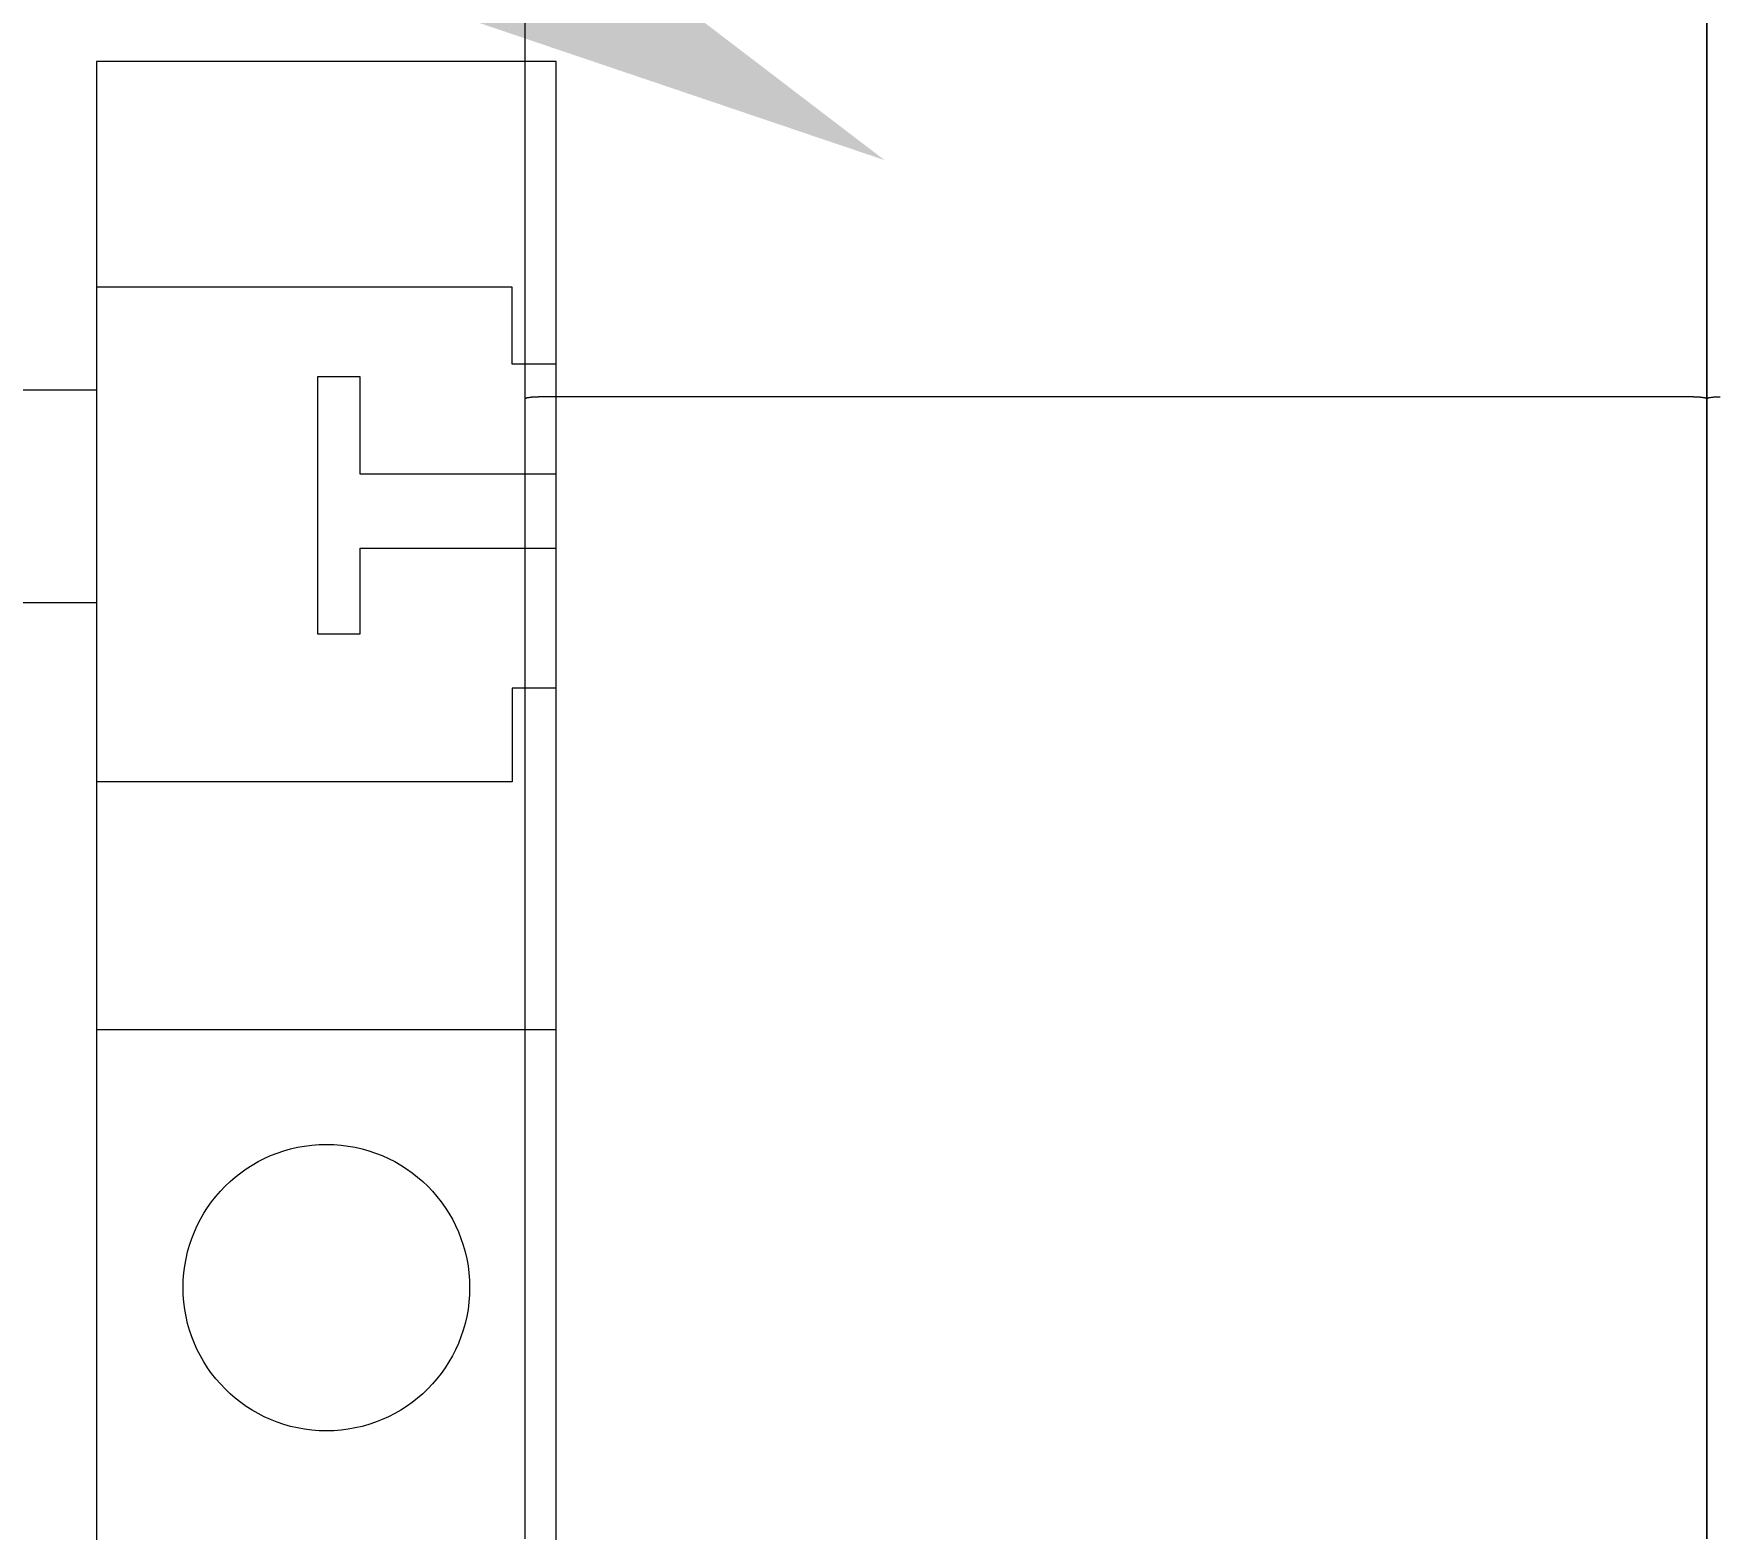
# Model space of a CAD drawing. Extents: x -319 to 3117, y -991 to 292.
# Drawn here: x 2416.52 to 2442.1, y -549.64 to -526.86 of the extents above; entities that cross this region are included whole.
import ezdxf
from ezdxf import colors
from ezdxf.entities.mleader import LeaderData, LeaderLine
from ezdxf.math import Vec2, Vec3

# ---------------------------------------------------------------- set-up
doc = ezdxf.new("R2010")
doc.units = 0
doc.layers.get('0').update_dxf_attribs({"lineweight": 15})
doc.layers.add('Layer 1', color=7, linetype='Continuous')
doc.styles.get("Standard").update_dxf_attribs({"font": 'GOST_Common Italic_0.ttf'})

# ---------------------------------------------------------------- blocks, each defined once
blk = doc.blocks.new('A$C160C5CDC')
at = {"layer": 'Layer 1', "color": 0, "lineweight": 20}
for points in [[(0.215, 65.027), (0.215, 65.027), (0.215, 66.824), (0.215, 66.824)], [(0.215, 65.027), (0.215, 65.027), (0.215, 66.824), (0.215, 66.824)], [(0.215, 65.027), (0.215, 65.027), (0.215, 66.824), (0.215, 66.824)], [(0.215, 65.027), (0.215, 65.027), (0.215, 66.824), (0.215, 66.824)], [(0.215, 65.027), (0.215, 65.027), (0.215, 66.824), (0.215, 66.824)], [(0.215, 65.027), (0.215, 65.027), (0.215, 66.824), (0.215, 66.824)], [(0.215, 65.027), (0.215, 65.027), (0.215, 66.824), (0.215, 66.824)], [(0.215, 65.027), (0.215, 65.027), (0.215, 66.824), (0.215, 66.824)], [(0.215, 65.027), (0.215, 65.027), (0.215, 66.824), (0.215, 66.824)], [(0.215, 65.027), (0.215, 65.027), (0.215, 66.824), (0.215, 66.824)], [(0.215, 65.027), (0.215, 65.027), (0.215, 66.824), (0.215, 66.824)], [(0.215, 65.027), (0.215, 65.027), (0.215, 66.824), (0.215, 66.824)], [(0.215, 65.027), (0.215, 65.027), (0.215, 66.824), (0.215, 66.824)], [(0.215, 65.027), (0.215, 65.027), (0.215, 66.824), (0.215, 66.824)], [(0.215, 65.027), (0.215, 65.027), (0.215, 66.824), (0.215, 66.824)], [(0.215, 65.027), (0.215, 65.027), (0.215, 66.824), (0.215, 66.824)], [(0.215, 65.027), (0.215, 65.027), (0.215, 66.824), (0.215, 66.824)], [(0.215, 65.027), (0.215, 65.027), (0.215, 66.824), (0.215, 66.824)], [(0.215, 65.027), (0.215, 65.027), (0.215, 66.824), (0.215, 66.824)], [(0.215, 65.027), (0.215, 65.027), (0.215, 66.824), (0.215, 66.824)], [(0.215, 65.027), (0.215, 65.027), (0.215, 66.824), (0.215, 66.824)], [(18.212, 66.824), (18.212, 66.824), (18.212, 65.027), (18.212, 65.027)], [(18.212, 66.824), (18.212, 66.824), (18.212, 65.027), (18.212, 65.027)], [(18.212, 66.824), (18.212, 66.824), (18.212, 65.027), (18.212, 65.027)], [(18.212, 66.824), (18.212, 66.824), (18.212, 65.027), (18.212, 65.027)], [(18.212, 66.824), (18.212, 66.824), (18.212, 65.027), (18.212, 65.027)], [(18.212, 66.824), (18.212, 66.824), (18.212, 65.027), (18.212, 65.027)], [(18.212, 66.824), (18.212, 66.824), (18.212, 65.027), (18.212, 65.027)], [(18.212, 66.824), (18.212, 66.824), (18.212, 65.027), (18.212, 65.027)], [(18.212, 66.824), (18.212, 66.824), (18.212, 65.027), (18.212, 65.027)], [(18.212, 66.824), (18.212, 66.824), (18.212, 65.027), (18.212, 65.027)], [(18.212, 66.824), (18.212, 66.824), (18.212, 65.027), (18.212, 65.027)], [(18.212, 66.824), (18.212, 66.824), (18.212, 65.027), (18.212, 65.027)], [(18.212, 66.824), (18.212, 66.824), (18.212, 65.027), (18.212, 65.027)], [(18.212, 66.824), (18.212, 66.824), (18.212, 65.027), (18.212, 65.027)], [(18.212, 66.824), (18.212, 66.824), (18.212, 65.027), (18.212, 65.027)], [(18.212, 66.824), (18.212, 66.824), (18.212, 65.027), (18.212, 65.027)], [(18.212, 66.824), (18.212, 66.824), (18.212, 65.027), (18.212, 65.027)], [(18.212, 66.824), (18.212, 66.824), (18.212, 65.027), (18.212, 65.027)], [(18.212, 66.824), (18.212, 66.824), (18.212, 65.027), (18.212, 65.027)], [(18.212, 66.824), (18.212, 66.824), (18.212, 65.027), (18.212, 65.027)], [(18.212, 66.824), (18.212, 66.824), (18.212, 65.027), (18.212, 65.027)], [(18.212, 65.027), (18.212, 65.027), (18.212, 66.824), (18.212, 66.824)], [(18.212, 65.027), (18.212, 65.027), (18.212, 66.824), (18.212, 66.824)], [(18.212, 65.027), (18.212, 65.027), (18.212, 66.824), (18.212, 66.824)], [(18.212, 65.027), (18.212, 65.027), (18.212, 66.824), (18.212, 66.824)], [(18.212, 65.027), (18.212, 65.027), (18.212, 66.824), (18.212, 66.824)], [(18.212, 65.027), (18.212, 65.027), (18.212, 66.824), (18.212, 66.824)], [(18.212, 65.027), (18.212, 65.027), (18.212, 66.824), (18.212, 66.824)], [(18.212, 65.027), (18.212, 65.027), (18.212, 66.824), (18.212, 66.824)], [(18.212, 65.027), (18.212, 65.027), (18.212, 66.824), (18.212, 66.824)], [(18.212, 65.027), (18.212, 65.027), (18.212, 66.824), (18.212, 66.824)], [(18.212, 65.027), (18.212, 65.027), (18.212, 66.824), (18.212, 66.824)], [(18.212, 65.027), (18.212, 65.027), (18.212, 66.824), (18.212, 66.824)], [(18.212, 65.027), (18.212, 65.027), (18.212, 66.824), (18.212, 66.824)], [(18.212, 65.027), (18.212, 65.027), (18.212, 66.824), (18.212, 66.824)], [(18.212, 65.027), (18.212, 65.027), (18.212, 66.824), (18.212, 66.824)], [(18.212, 65.027), (18.212, 65.027), (18.212, 66.824), (18.212, 66.824)], [(18.212, 65.027), (18.212, 65.027), (18.212, 66.824), (18.212, 66.824)], [(18.212, 65.027), (18.212, 65.027), (18.212, 66.824), (18.212, 66.824)], [(18.212, 65.027), (18.212, 65.027), (18.212, 66.824), (18.212, 66.824)], [(18.212, 65.027), (18.212, 65.027), (18.212, 66.824), (18.212, 66.824)], [(18.212, 65.027), (18.212, 65.027), (18.212, 66.824), (18.212, 66.824)], [(18.212, 66.824), (18.212, 66.824), (18.212, 65.027), (18.212, 65.027)], [(18.212, 66.824), (18.212, 66.824), (18.212, 65.027), (18.212, 65.027)], [(18.212, 66.824), (18.212, 66.824), (18.212, 65.027), (18.212, 65.027)], [(18.212, 66.824), (18.212, 66.824), (18.212, 65.027), (18.212, 65.027)], [(18.212, 66.824), (18.212, 66.824), (18.212, 65.027), (18.212, 65.027)], [(18.212, 66.824), (18.212, 66.824), (18.212, 65.027), (18.212, 65.027)], [(18.212, 66.824), (18.212, 66.824), (18.212, 65.027), (18.212, 65.027)], [(18.212, 66.824), (18.212, 66.824), (18.212, 65.027), (18.212, 65.027)], [(18.212, 66.824), (18.212, 66.824), (18.212, 65.027), (18.212, 65.027)], [(18.212, 66.824), (18.212, 66.824), (18.212, 65.027), (18.212, 65.027)], [(18.212, 66.824), (18.212, 66.824), (18.212, 65.027), (18.212, 65.027)], [(18.212, 66.824), (18.212, 66.824), (18.212, 65.027), (18.212, 65.027)], [(18.212, 66.824), (18.212, 66.824), (18.212, 65.027), (18.212, 65.027)], [(18.212, 66.824), (18.212, 66.824), (18.212, 65.027), (18.212, 65.027)], [(18.212, 66.824), (18.212, 66.824), (18.212, 65.027), (18.212, 65.027)], [(18.212, 66.824), (18.212, 66.824), (18.212, 65.027), (18.212, 65.027)], [(18.212, 66.824), (18.212, 66.824), (18.212, 65.027), (18.212, 65.027)], [(18.212, 66.824), (18.212, 66.824), (18.212, 65.027), (18.212, 65.027)], [(18.212, 66.824), (18.212, 66.824), (18.212, 65.027), (18.212, 65.027)], [(18.212, 66.824), (18.212, 66.824), (18.212, 65.027), (18.212, 65.027)], [(18.212, 66.824), (18.212, 66.824), (18.212, 65.027), (18.212, 65.027)], [(0.215, 65.027), (0.215, 65.027), (0.215, 65.027), (0.215, 65.027)], [(0.215, 65.027), (0.215, 65.027), (0.215, 65.027), (0.215, 65.027)], [(0.215, 59.897), (0.215, 59.897), (0.215, 65.027), (0.215, 65.027)], [(0.215, 59.897), (0.215, 59.897), (0.215, 65.027), (0.215, 65.027)], [(0.215, 59.897), (0.215, 59.897), (0.215, 65.027), (0.215, 65.027)], [(0.215, 59.897), (0.215, 59.897), (0.215, 65.027), (0.215, 65.027)], [(0.215, 59.897), (0.215, 59.897), (0.215, 65.027), (0.215, 65.027)], [(0.215, 59.897), (0.215, 59.897), (0.215, 65.027), (0.215, 65.027)], [(0.215, 59.897), (0.215, 59.897), (0.215, 65.027), (0.215, 65.027)], [(0.215, 59.897), (0.215, 59.897), (0.215, 65.027), (0.215, 65.027)], [(0.215, 59.897), (0.215, 59.897), (0.215, 65.027), (0.215, 65.027)], [(0.215, 59.897), (0.215, 59.897), (0.215, 65.027), (0.215, 65.027)], [(0.215, 59.897), (0.215, 59.897), (0.215, 65.027), (0.215, 65.027)], [(0.215, 59.897), (0.215, 59.897), (0.215, 65.027), (0.215, 65.027)], [(0.215, 59.897), (0.215, 59.897), (0.215, 65.027), (0.215, 65.027)], [(0.215, 59.897), (0.215, 59.897), (0.215, 65.027), (0.215, 65.027)], [(0.215, 59.897), (0.215, 59.897), (0.215, 65.027), (0.215, 65.027)], [(0.215, 59.897), (0.215, 59.897), (0.215, 65.027), (0.215, 65.027)], [(0.215, 59.897), (0.215, 59.897), (0.215, 65.027), (0.215, 65.027)], [(0.215, 59.897), (0.215, 59.897), (0.215, 65.027), (0.215, 65.027)], [(0.215, 59.897), (0.215, 59.897), (0.215, 65.027), (0.215, 65.027)], [(0.215, 59.897), (0.215, 59.897), (0.215, 65.027), (0.215, 65.027)], [(0.215, 59.897), (0.215, 59.897), (0.215, 65.027), (0.215, 65.027)], [(18.212, 65.027), (18.212, 65.027), (18.212, 65.027), (18.212, 65.027)], [(18.212, 65.027), (18.212, 65.027), (18.212, 65.027), (18.212, 65.027)], [(18.212, 65.027), (18.212, 65.027), (18.212, 59.897), (18.212, 59.897)], [(18.212, 65.027), (18.212, 65.027), (18.212, 59.897), (18.212, 59.897)], [(18.212, 65.027), (18.212, 65.027), (18.212, 59.897), (18.212, 59.897)], [(18.212, 65.027), (18.212, 65.027), (18.212, 59.897), (18.212, 59.897)], [(18.212, 65.027), (18.212, 65.027), (18.212, 59.897), (18.212, 59.897)], [(18.212, 65.027), (18.212, 65.027), (18.212, 59.897), (18.212, 59.897)], [(18.212, 65.027), (18.212, 65.027), (18.212, 59.897), (18.212, 59.897)], [(18.212, 65.027), (18.212, 65.027), (18.212, 59.897), (18.212, 59.897)], [(18.212, 65.027), (18.212, 65.027), (18.212, 59.897), (18.212, 59.897)], [(18.212, 65.027), (18.212, 65.027), (18.212, 59.897), (18.212, 59.897)], [(18.212, 65.027), (18.212, 65.027), (18.212, 59.897), (18.212, 59.897)], [(18.212, 65.027), (18.212, 65.027), (18.212, 59.897), (18.212, 59.897)], [(18.212, 65.027), (18.212, 65.027), (18.212, 59.897), (18.212, 59.897)], [(18.212, 65.027), (18.212, 65.027), (18.212, 59.897), (18.212, 59.897)], [(18.212, 65.027), (18.212, 65.027), (18.212, 59.897), (18.212, 59.897)], [(18.212, 65.027), (18.212, 65.027), (18.212, 59.897), (18.212, 59.897)], [(18.212, 65.027), (18.212, 65.027), (18.212, 59.897), (18.212, 59.897)], [(18.212, 65.027), (18.212, 65.027), (18.212, 59.897), (18.212, 59.897)], [(18.212, 65.027), (18.212, 65.027), (18.212, 59.897), (18.212, 59.897)], [(18.212, 65.027), (18.212, 65.027), (18.212, 59.897), (18.212, 59.897)], [(18.212, 65.027), (18.212, 65.027), (18.212, 59.897), (18.212, 59.897)], [(18.212, 65.027), (18.212, 65.027), (18.212, 65.027), (18.212, 65.027)], [(18.212, 65.027), (18.212, 65.027), (18.212, 65.027), (18.212, 65.027)], [(18.212, 59.897), (18.212, 59.897), (18.212, 65.027), (18.212, 65.027)], [(18.212, 59.897), (18.212, 59.897), (18.212, 65.027), (18.212, 65.027)], [(18.212, 59.897), (18.212, 59.897), (18.212, 65.027), (18.212, 65.027)], [(18.212, 59.897), (18.212, 59.897), (18.212, 65.027), (18.212, 65.027)], [(18.212, 59.897), (18.212, 59.897), (18.212, 65.027), (18.212, 65.027)], [(18.212, 59.897), (18.212, 59.897), (18.212, 65.027), (18.212, 65.027)], [(18.212, 59.897), (18.212, 59.897), (18.212, 65.027), (18.212, 65.027)], [(18.212, 59.897), (18.212, 59.897), (18.212, 65.027), (18.212, 65.027)], [(18.212, 59.897), (18.212, 59.897), (18.212, 65.027), (18.212, 65.027)], [(18.212, 59.897), (18.212, 59.897), (18.212, 65.027), (18.212, 65.027)], [(18.212, 59.897), (18.212, 59.897), (18.212, 65.027), (18.212, 65.027)], [(18.212, 59.897), (18.212, 59.897), (18.212, 65.027), (18.212, 65.027)], [(18.212, 59.897), (18.212, 59.897), (18.212, 65.027), (18.212, 65.027)], [(18.212, 59.897), (18.212, 59.897), (18.212, 65.027), (18.212, 65.027)], [(18.212, 59.897), (18.212, 59.897), (18.212, 65.027), (18.212, 65.027)], [(18.212, 59.897), (18.212, 59.897), (18.212, 65.027), (18.212, 65.027)], [(18.212, 59.897), (18.212, 59.897), (18.212, 65.027), (18.212, 65.027)], [(18.212, 59.897), (18.212, 59.897), (18.212, 65.027), (18.212, 65.027)], [(18.212, 59.897), (18.212, 59.897), (18.212, 65.027), (18.212, 65.027)], [(18.212, 59.897), (18.212, 59.897), (18.212, 65.027), (18.212, 65.027)], [(18.212, 59.897), (18.212, 59.897), (18.212, 65.027), (18.212, 65.027)], [(18.212, 65.027), (18.212, 65.027), (18.212, 65.027), (18.212, 65.027)], [(18.212, 65.027), (18.212, 65.027), (18.212, 65.027), (18.212, 65.027)], [(18.212, 65.027), (18.212, 65.027), (18.212, 59.897), (18.212, 59.897)], [(18.212, 65.027), (18.212, 65.027), (18.212, 59.897), (18.212, 59.897)], [(18.212, 65.027), (18.212, 65.027), (18.212, 59.897), (18.212, 59.897)], [(18.212, 65.027), (18.212, 65.027), (18.212, 59.897), (18.212, 59.897)], [(18.212, 65.027), (18.212, 65.027), (18.212, 59.897), (18.212, 59.897)], [(18.212, 65.027), (18.212, 65.027), (18.212, 59.897), (18.212, 59.897)], [(18.212, 65.027), (18.212, 65.027), (18.212, 59.897), (18.212, 59.897)], [(18.212, 65.027), (18.212, 65.027), (18.212, 59.897), (18.212, 59.897)], [(18.212, 65.027), (18.212, 65.027), (18.212, 59.897), (18.212, 59.897)], [(18.212, 65.027), (18.212, 65.027), (18.212, 59.897), (18.212, 59.897)], [(18.212, 65.027), (18.212, 65.027), (18.212, 59.897), (18.212, 59.897)], [(18.212, 65.027), (18.212, 65.027), (18.212, 59.897), (18.212, 59.897)], [(18.212, 65.027), (18.212, 65.027), (18.212, 59.897), (18.212, 59.897)], [(18.212, 65.027), (18.212, 65.027), (18.212, 59.897), (18.212, 59.897)], [(18.212, 65.027), (18.212, 65.027), (18.212, 59.897), (18.212, 59.897)], [(18.212, 65.027), (18.212, 65.027), (18.212, 59.897), (18.212, 59.897)], [(18.212, 65.027), (18.212, 65.027), (18.212, 59.897), (18.212, 59.897)], [(18.212, 65.027), (18.212, 65.027), (18.212, 59.897), (18.212, 59.897)], [(18.212, 65.027), (18.212, 65.027), (18.212, 59.897), (18.212, 59.897)], [(18.212, 65.027), (18.212, 65.027), (18.212, 59.897), (18.212, 59.897)], [(18.212, 65.027), (18.212, 65.027), (18.212, 59.897), (18.212, 59.897)], [(0.215, 59.897), (0.215, 59.897), (0.215, 59.897), (0.215, 59.897)], [(0.215, 59.897), (0.215, 59.897), (0.215, 59.897), (0.215, 59.897)], [(0.215, 43.044), (0.215, 43.044), (0.215, 59.897), (0.215, 59.897)], [(0.215, 43.044), (0.215, 43.044), (0.215, 59.897), (0.215, 59.897)], [(0.215, 43.044), (0.215, 43.044), (0.215, 59.897), (0.215, 59.897)], [(0.215, 43.044), (0.215, 43.044), (0.215, 59.897), (0.215, 59.897)], [(0.215, 43.044), (0.215, 43.044), (0.215, 59.897), (0.215, 59.897)], [(0.215, 43.044), (0.215, 43.044), (0.215, 59.897), (0.215, 59.897)], [(0.215, 43.044), (0.215, 43.044), (0.215, 59.897), (0.215, 59.897)], [(0.215, 43.044), (0.215, 43.044), (0.215, 59.897), (0.215, 59.897)], [(0.215, 43.044), (0.215, 43.044), (0.215, 59.897), (0.215, 59.897)], [(0.215, 43.044), (0.215, 43.044), (0.215, 59.897), (0.215, 59.897)], [(0.215, 43.044), (0.215, 43.044), (0.215, 59.897), (0.215, 59.897)], [(0.215, 43.044), (0.215, 43.044), (0.215, 59.897), (0.215, 59.897)], [(0.215, 43.044), (0.215, 43.044), (0.215, 59.897), (0.215, 59.897)], [(0.215, 43.044), (0.215, 43.044), (0.215, 59.897), (0.215, 59.897)], [(0.215, 43.044), (0.215, 43.044), (0.215, 59.897), (0.215, 59.897)], [(0.215, 43.044), (0.215, 43.044), (0.215, 59.897), (0.215, 59.897)], [(0.215, 43.044), (0.215, 43.044), (0.215, 59.897), (0.215, 59.897)], [(0.215, 43.044), (0.215, 43.044), (0.215, 59.897), (0.215, 59.897)], [(0.215, 43.044), (0.215, 43.044), (0.215, 59.897), (0.215, 59.897)], [(0.215, 43.044), (0.215, 43.044), (0.215, 59.897), (0.215, 59.897)], [(0.215, 43.044), (0.215, 43.044), (0.215, 59.897), (0.215, 59.897)], [(0.418, 59.929), (0.418, 59.929), (0.418, 59.929), (0.418, 59.929)], [(18.01, 59.929), (18.01, 59.929), (0.418, 59.929), (0.418, 59.929)], [(18.01, 59.929), (18.01, 59.929), (0.418, 59.929), (0.418, 59.929)], [(18.01, 59.929), (18.01, 59.929), (0.418, 59.929), (0.418, 59.929)], [(18.01, 59.929), (18.01, 59.929), (0.418, 59.929), (0.418, 59.929)], [(18.01, 59.929), (18.01, 59.929), (0.418, 59.929), (0.418, 59.929)], [(18.01, 59.929), (18.01, 59.929), (0.418, 59.929), (0.418, 59.929)], [(18.01, 59.929), (18.01, 59.929), (0.418, 59.929), (0.418, 59.929)], [(18.01, 59.929), (18.01, 59.929), (0.418, 59.929), (0.418, 59.929)], [(18.01, 59.929), (18.01, 59.929), (0.418, 59.929), (0.418, 59.929)], [(18.01, 59.929), (18.01, 59.929), (0.418, 59.929), (0.418, 59.929)], [(18.01, 59.929), (18.01, 59.929), (0.418, 59.929), (0.418, 59.929)], [(18.01, 59.929), (18.01, 59.929), (0.418, 59.929), (0.418, 59.929)], [(18.01, 59.929), (18.01, 59.929), (0.418, 59.929), (0.418, 59.929)], [(18.01, 59.929), (18.01, 59.929), (0.418, 59.929), (0.418, 59.929)], [(18.01, 59.929), (18.01, 59.929), (0.418, 59.929), (0.418, 59.929)], [(18.01, 59.929), (18.01, 59.929), (0.418, 59.929), (0.418, 59.929)], [(18.01, 59.929), (18.01, 59.929), (0.418, 59.929), (0.418, 59.929)], [(18.01, 59.929), (18.01, 59.929), (0.418, 59.929), (0.418, 59.929)], [(18.01, 59.929), (18.01, 59.929), (0.418, 59.929), (0.418, 59.929)], [(18.01, 59.929), (18.01, 59.929), (0.418, 59.929), (0.418, 59.929)], [(18.01, 59.929), (18.01, 59.929), (0.418, 59.929), (0.418, 59.929)], [(18.01, 59.929), (18.01, 59.929), (18.01, 59.929), (18.01, 59.929)], [(18.212, 59.897), (18.212, 59.897), (18.212, 59.897), (18.212, 59.897)], [(18.212, 59.897), (18.212, 59.897), (18.212, 59.897), (18.212, 59.897)], [(18.212, 59.897), (18.212, 59.897), (18.212, 43.044), (18.212, 43.044)], [(18.212, 59.897), (18.212, 59.897), (18.212, 43.044), (18.212, 43.044)], [(18.212, 59.897), (18.212, 59.897), (18.212, 43.044), (18.212, 43.044)], [(18.212, 59.897), (18.212, 59.897), (18.212, 43.044), (18.212, 43.044)], [(18.212, 59.897), (18.212, 59.897), (18.212, 43.044), (18.212, 43.044)], [(18.212, 59.897), (18.212, 59.897), (18.212, 43.044), (18.212, 43.044)], [(18.212, 59.897), (18.212, 59.897), (18.212, 43.044), (18.212, 43.044)], [(18.212, 59.897), (18.212, 59.897), (18.212, 43.044), (18.212, 43.044)], [(18.212, 59.897), (18.212, 59.897), (18.212, 43.044), (18.212, 43.044)], [(18.212, 59.897), (18.212, 59.897), (18.212, 43.044), (18.212, 43.044)], [(18.212, 59.897), (18.212, 59.897), (18.212, 43.044), (18.212, 43.044)], [(18.212, 59.897), (18.212, 59.897), (18.212, 43.044), (18.212, 43.044)], [(18.212, 59.897), (18.212, 59.897), (18.212, 43.044), (18.212, 43.044)], [(18.212, 59.897), (18.212, 59.897), (18.212, 43.044), (18.212, 43.044)], [(18.212, 59.897), (18.212, 59.897), (18.212, 43.044), (18.212, 43.044)], [(18.212, 59.897), (18.212, 59.897), (18.212, 43.044), (18.212, 43.044)], [(18.212, 59.897), (18.212, 59.897), (18.212, 43.044), (18.212, 43.044)], [(18.212, 59.897), (18.212, 59.897), (18.212, 43.044), (18.212, 43.044)], [(18.212, 59.897), (18.212, 59.897), (18.212, 43.044), (18.212, 43.044)], [(18.212, 59.897), (18.212, 59.897), (18.212, 43.044), (18.212, 43.044)], [(18.212, 59.897), (18.212, 59.897), (18.212, 43.044), (18.212, 43.044)], [(18.212, 59.897), (18.212, 59.897), (18.212, 59.897), (18.212, 59.897)], [(18.212, 59.897), (18.212, 59.897), (18.212, 59.897), (18.212, 59.897)], [(18.212, 43.044), (18.212, 43.044), (18.212, 59.897), (18.212, 59.897)], [(18.212, 43.044), (18.212, 43.044), (18.212, 59.897), (18.212, 59.897)], [(18.212, 43.044), (18.212, 43.044), (18.212, 59.897), (18.212, 59.897)], [(18.212, 43.044), (18.212, 43.044), (18.212, 59.897), (18.212, 59.897)], [(18.212, 43.044), (18.212, 43.044), (18.212, 59.897), (18.212, 59.897)], [(18.212, 43.044), (18.212, 43.044), (18.212, 59.897), (18.212, 59.897)], [(18.212, 43.044), (18.212, 43.044), (18.212, 59.897), (18.212, 59.897)], [(18.212, 43.044), (18.212, 43.044), (18.212, 59.897), (18.212, 59.897)], [(18.212, 43.044), (18.212, 43.044), (18.212, 59.897), (18.212, 59.897)], [(18.212, 43.044), (18.212, 43.044), (18.212, 59.897), (18.212, 59.897)], [(18.212, 43.044), (18.212, 43.044), (18.212, 59.897), (18.212, 59.897)], [(18.212, 43.044), (18.212, 43.044), (18.212, 59.897), (18.212, 59.897)], [(18.212, 43.044), (18.212, 43.044), (18.212, 59.897), (18.212, 59.897)], [(18.212, 43.044), (18.212, 43.044), (18.212, 59.897), (18.212, 59.897)], [(18.212, 43.044), (18.212, 43.044), (18.212, 59.897), (18.212, 59.897)], [(18.212, 43.044), (18.212, 43.044), (18.212, 59.897), (18.212, 59.897)], [(18.212, 43.044), (18.212, 43.044), (18.212, 59.897), (18.212, 59.897)], [(18.212, 43.044), (18.212, 43.044), (18.212, 59.897), (18.212, 59.897)], [(18.212, 43.044), (18.212, 43.044), (18.212, 59.897), (18.212, 59.897)], [(18.212, 43.044), (18.212, 43.044), (18.212, 59.897), (18.212, 59.897)], [(18.212, 43.044), (18.212, 43.044), (18.212, 59.897), (18.212, 59.897)], [(18.212, 59.897), (18.212, 59.897), (18.212, 59.897), (18.212, 59.897)], [(18.212, 59.897), (18.212, 59.897), (18.212, 59.897), (18.212, 59.897)], [(18.212, 59.897), (18.212, 59.897), (18.212, 43.044), (18.212, 43.044)], [(18.212, 59.897), (18.212, 59.897), (18.212, 43.044), (18.212, 43.044)], [(18.212, 59.897), (18.212, 59.897), (18.212, 43.044), (18.212, 43.044)], [(18.212, 59.897), (18.212, 59.897), (18.212, 43.044), (18.212, 43.044)], [(18.212, 59.897), (18.212, 59.897), (18.212, 43.044), (18.212, 43.044)], [(18.212, 59.897), (18.212, 59.897), (18.212, 43.044), (18.212, 43.044)], [(18.212, 59.897), (18.212, 59.897), (18.212, 43.044), (18.212, 43.044)], [(18.212, 59.897), (18.212, 59.897), (18.212, 43.044), (18.212, 43.044)], [(18.212, 59.897), (18.212, 59.897), (18.212, 43.044), (18.212, 43.044)], [(18.212, 59.897), (18.212, 59.897), (18.212, 43.044), (18.212, 43.044)], [(18.212, 59.897), (18.212, 59.897), (18.212, 43.044), (18.212, 43.044)], [(18.212, 59.897), (18.212, 59.897), (18.212, 43.044), (18.212, 43.044)], [(18.212, 59.897), (18.212, 59.897), (18.212, 43.044), (18.212, 43.044)], [(18.212, 59.897), (18.212, 59.897), (18.212, 43.044), (18.212, 43.044)], [(18.212, 59.897), (18.212, 59.897), (18.212, 43.044), (18.212, 43.044)], [(18.212, 59.897), (18.212, 59.897), (18.212, 43.044), (18.212, 43.044)], [(18.212, 59.897), (18.212, 59.897), (18.212, 43.044), (18.212, 43.044)], [(18.212, 59.897), (18.212, 59.897), (18.212, 43.044), (18.212, 43.044)], [(18.212, 59.897), (18.212, 59.897), (18.212, 43.044), (18.212, 43.044)], [(18.212, 59.897), (18.212, 59.897), (18.212, 43.044), (18.212, 43.044)], [(18.212, 59.897), (18.212, 59.897), (18.212, 43.044), (18.212, 43.044)], [(0.215, 43.044), (0.215, 43.044), (0.215, 43.044), (0.215, 43.044)], [(0.215, 42.533), (0.215, 42.533), (0.215, 43.044), (0.215, 43.044)], [(0.215, 42.533), (0.215, 42.533), (0.215, 43.044), (0.215, 43.044)], [(0.215, 42.533), (0.215, 42.533), (0.215, 43.044), (0.215, 43.044)], [(0.215, 42.533), (0.215, 42.533), (0.215, 43.044), (0.215, 43.044)], [(0.215, 42.533), (0.215, 42.533), (0.215, 43.044), (0.215, 43.044)], [(0.215, 42.533), (0.215, 42.533), (0.215, 43.044), (0.215, 43.044)], [(0.215, 42.533), (0.215, 42.533), (0.215, 43.044), (0.215, 43.044)], [(0.215, 42.533), (0.215, 42.533), (0.215, 43.044), (0.215, 43.044)], [(0.215, 42.533), (0.215, 42.533), (0.215, 43.044), (0.215, 43.044)], [(0.215, 42.533), (0.215, 42.533), (0.215, 43.044), (0.215, 43.044)], [(0.215, 42.533), (0.215, 42.533), (0.215, 43.044), (0.215, 43.044)], [(0.215, 42.533), (0.215, 42.533), (0.215, 43.044), (0.215, 43.044)], [(0.215, 42.533), (0.215, 42.533), (0.215, 43.044), (0.215, 43.044)], [(0.215, 42.533), (0.215, 42.533), (0.215, 43.044), (0.215, 43.044)], [(0.215, 42.533), (0.215, 42.533), (0.215, 43.044), (0.215, 43.044)], [(0.215, 42.533), (0.215, 42.533), (0.215, 43.044), (0.215, 43.044)], [(0.215, 42.533), (0.215, 42.533), (0.215, 43.044), (0.215, 43.044)], [(0.215, 42.533), (0.215, 42.533), (0.215, 43.044), (0.215, 43.044)], [(0.215, 42.533), (0.215, 42.533), (0.215, 43.044), (0.215, 43.044)], [(0.215, 42.533), (0.215, 42.533), (0.215, 43.044), (0.215, 43.044)], [(0.215, 42.533), (0.215, 42.533), (0.215, 43.044), (0.215, 43.044)], [(0.215, 43.044), (0.215, 43.044), (0.215, 43.044), (0.215, 43.044)], [(18.212, 43.044), (18.212, 43.044), (18.212, 43.044), (18.212, 43.044)], [(18.212, 43.044), (18.212, 43.044), (18.212, 42.786), (18.212, 42.786)], [(18.212, 43.044), (18.212, 43.044), (18.212, 42.786), (18.212, 42.786)], [(18.212, 43.044), (18.212, 43.044), (18.212, 42.786), (18.212, 42.786)], [(18.212, 43.044), (18.212, 43.044), (18.212, 42.786), (18.212, 42.786)], [(18.212, 43.044), (18.212, 43.044), (18.212, 42.786), (18.212, 42.786)], [(18.212, 43.044), (18.212, 43.044), (18.212, 42.786), (18.212, 42.786)], [(18.212, 43.044), (18.212, 43.044), (18.212, 42.786), (18.212, 42.786)], [(18.212, 43.044), (18.212, 43.044), (18.212, 42.786), (18.212, 42.786)], [(18.212, 43.044), (18.212, 43.044), (18.212, 42.786), (18.212, 42.786)], [(18.212, 43.044), (18.212, 43.044), (18.212, 42.786), (18.212, 42.786)], [(18.212, 43.044), (18.212, 43.044), (18.212, 42.786), (18.212, 42.786)], [(18.212, 43.044), (18.212, 43.044), (18.212, 42.786), (18.212, 42.786)], [(18.212, 43.044), (18.212, 43.044), (18.212, 42.786), (18.212, 42.786)], [(18.212, 43.044), (18.212, 43.044), (18.212, 42.786), (18.212, 42.786)], [(18.212, 43.044), (18.212, 43.044), (18.212, 42.786), (18.212, 42.786)], [(18.212, 43.044), (18.212, 43.044), (18.212, 42.786), (18.212, 42.786)], [(18.212, 43.044), (18.212, 43.044), (18.212, 42.786), (18.212, 42.786)], [(18.212, 43.044), (18.212, 43.044), (18.212, 42.786), (18.212, 42.786)], [(18.212, 43.044), (18.212, 43.044), (18.212, 42.786), (18.212, 42.786)], [(18.212, 43.044), (18.212, 43.044), (18.212, 42.786), (18.212, 42.786)], [(18.212, 43.044), (18.212, 43.044), (18.212, 42.786), (18.212, 42.786)], [(18.212, 43.044), (18.212, 43.044), (18.212, 43.044), (18.212, 43.044)], [(18.212, 43.044), (18.212, 43.044), (18.212, 43.044), (18.212, 43.044)], [(18.212, 42.533), (18.212, 42.533), (18.212, 43.044), (18.212, 43.044)], [(18.212, 42.533), (18.212, 42.533), (18.212, 43.044), (18.212, 43.044)], [(18.212, 42.533), (18.212, 42.533), (18.212, 43.044), (18.212, 43.044)], [(18.212, 42.533), (18.212, 42.533), (18.212, 43.044), (18.212, 43.044)], [(18.212, 42.533), (18.212, 42.533), (18.212, 43.044), (18.212, 43.044)], [(18.212, 42.533), (18.212, 42.533), (18.212, 43.044), (18.212, 43.044)], [(18.212, 42.533), (18.212, 42.533), (18.212, 43.044), (18.212, 43.044)], [(18.212, 42.533), (18.212, 42.533), (18.212, 43.044), (18.212, 43.044)], [(18.212, 42.533), (18.212, 42.533), (18.212, 43.044), (18.212, 43.044)], [(18.212, 42.533), (18.212, 42.533), (18.212, 43.044), (18.212, 43.044)], [(18.212, 42.533), (18.212, 42.533), (18.212, 43.044), (18.212, 43.044)], [(18.212, 42.533), (18.212, 42.533), (18.212, 43.044), (18.212, 43.044)], [(18.212, 42.533), (18.212, 42.533), (18.212, 43.044), (18.212, 43.044)], [(18.212, 42.533), (18.212, 42.533), (18.212, 43.044), (18.212, 43.044)], [(18.212, 42.533), (18.212, 42.533), (18.212, 43.044), (18.212, 43.044)], [(18.212, 42.533), (18.212, 42.533), (18.212, 43.044), (18.212, 43.044)], [(18.212, 42.533), (18.212, 42.533), (18.212, 43.044), (18.212, 43.044)], [(18.212, 42.533), (18.212, 42.533), (18.212, 43.044), (18.212, 43.044)], [(18.212, 42.533), (18.212, 42.533), (18.212, 43.044), (18.212, 43.044)], [(18.212, 42.533), (18.212, 42.533), (18.212, 43.044), (18.212, 43.044)], [(18.212, 42.533), (18.212, 42.533), (18.212, 43.044), (18.212, 43.044)], [(18.212, 43.044), (18.212, 43.044), (18.212, 43.044), (18.212, 43.044)], [(18.212, 43.044), (18.212, 43.044), (18.212, 43.044), (18.212, 43.044)], [(18.212, 43.044), (18.212, 43.044), (18.212, 42.786), (18.212, 42.786)], [(18.212, 43.044), (18.212, 43.044), (18.212, 42.786), (18.212, 42.786)], [(18.212, 43.044), (18.212, 43.044), (18.212, 42.786), (18.212, 42.786)], [(18.212, 43.044), (18.212, 43.044), (18.212, 42.786), (18.212, 42.786)], [(18.212, 43.044), (18.212, 43.044), (18.212, 42.786), (18.212, 42.786)], [(18.212, 43.044), (18.212, 43.044), (18.212, 42.786), (18.212, 42.786)], [(18.212, 43.044), (18.212, 43.044), (18.212, 42.786), (18.212, 42.786)], [(18.212, 43.044), (18.212, 43.044), (18.212, 42.786), (18.212, 42.786)], [(18.212, 43.044), (18.212, 43.044), (18.212, 42.786), (18.212, 42.786)], [(18.212, 43.044), (18.212, 43.044), (18.212, 42.786), (18.212, 42.786)], [(18.212, 43.044), (18.212, 43.044), (18.212, 42.786), (18.212, 42.786)], [(18.212, 43.044), (18.212, 43.044), (18.212, 42.786), (18.212, 42.786)], [(18.212, 43.044), (18.212, 43.044), (18.212, 42.786), (18.212, 42.786)], [(18.212, 43.044), (18.212, 43.044), (18.212, 42.786), (18.212, 42.786)], [(18.212, 43.044), (18.212, 43.044), (18.212, 42.786), (18.212, 42.786)], [(18.212, 43.044), (18.212, 43.044), (18.212, 42.786), (18.212, 42.786)], [(18.212, 43.044), (18.212, 43.044), (18.212, 42.786), (18.212, 42.786)], [(18.212, 43.044), (18.212, 43.044), (18.212, 42.786), (18.212, 42.786)], [(18.212, 43.044), (18.212, 43.044), (18.212, 42.786), (18.212, 42.786)], [(18.212, 43.044), (18.212, 43.044), (18.212, 42.786), (18.212, 42.786)], [(18.212, 43.044), (18.212, 43.044), (18.212, 42.786), (18.212, 42.786)], [(18.212, 43.044), (18.212, 43.044), (18.212, 43.044), (18.212, 43.044)], [(18.212, 42.786), (18.212, 42.786), (18.212, 42.786), (18.212, 42.786)], [(18.212, 42.786), (18.212, 42.786), (18.212, 42.533), (18.212, 42.533)], [(18.212, 42.786), (18.212, 42.786), (18.212, 42.533), (18.212, 42.533)], [(18.212, 42.786), (18.212, 42.786), (18.212, 42.533), (18.212, 42.533)], [(18.212, 42.786), (18.212, 42.786), (18.212, 42.533), (18.212, 42.533)], [(18.212, 42.786), (18.212, 42.786), (18.212, 42.533), (18.212, 42.533)], [(18.212, 42.786), (18.212, 42.786), (18.212, 42.533), (18.212, 42.533)], [(18.212, 42.786), (18.212, 42.786), (18.212, 42.533), (18.212, 42.533)], [(18.212, 42.786), (18.212, 42.786), (18.212, 42.533), (18.212, 42.533)], [(18.212, 42.786), (18.212, 42.786), (18.212, 42.533), (18.212, 42.533)], [(18.212, 42.786), (18.212, 42.786), (18.212, 42.533), (18.212, 42.533)], [(18.212, 42.786), (18.212, 42.786), (18.212, 42.533), (18.212, 42.533)], [(18.212, 42.786), (18.212, 42.786), (18.212, 42.533), (18.212, 42.533)], [(18.212, 42.786), (18.212, 42.786), (18.212, 42.533), (18.212, 42.533)], [(18.212, 42.786), (18.212, 42.786), (18.212, 42.533), (18.212, 42.533)], [(18.212, 42.786), (18.212, 42.786), (18.212, 42.533), (18.212, 42.533)], [(18.212, 42.786), (18.212, 42.786), (18.212, 42.533), (18.212, 42.533)], [(18.212, 42.786), (18.212, 42.786), (18.212, 42.533), (18.212, 42.533)], [(18.212, 42.786), (18.212, 42.786), (18.212, 42.533), (18.212, 42.533)], [(18.212, 42.786), (18.212, 42.786), (18.212, 42.533), (18.212, 42.533)], [(18.212, 42.786), (18.212, 42.786), (18.212, 42.533), (18.212, 42.533)], [(18.212, 42.786), (18.212, 42.786), (18.212, 42.533), (18.212, 42.533)], [(18.212, 42.786), (18.212, 42.786), (18.212, 42.786), (18.212, 42.786)], [(18.212, 42.786), (18.212, 42.786), (18.212, 42.786), (18.212, 42.786)], [(18.212, 42.786), (18.212, 42.786), (18.212, 42.533), (18.212, 42.533)], [(18.212, 42.786), (18.212, 42.786), (18.212, 42.533), (18.212, 42.533)], [(18.212, 42.786), (18.212, 42.786), (18.212, 42.533), (18.212, 42.533)], [(18.212, 42.786), (18.212, 42.786), (18.212, 42.533), (18.212, 42.533)], [(18.212, 42.786), (18.212, 42.786), (18.212, 42.533), (18.212, 42.533)], [(18.212, 42.786), (18.212, 42.786), (18.212, 42.533), (18.212, 42.533)], [(18.212, 42.786), (18.212, 42.786), (18.212, 42.533), (18.212, 42.533)], [(18.212, 42.786), (18.212, 42.786), (18.212, 42.533), (18.212, 42.533)], [(18.212, 42.786), (18.212, 42.786), (18.212, 42.533), (18.212, 42.533)], [(18.212, 42.786), (18.212, 42.786), (18.212, 42.533), (18.212, 42.533)], [(18.212, 42.786), (18.212, 42.786), (18.212, 42.533), (18.212, 42.533)], [(18.212, 42.786), (18.212, 42.786), (18.212, 42.533), (18.212, 42.533)], [(18.212, 42.786), (18.212, 42.786), (18.212, 42.533), (18.212, 42.533)], [(18.212, 42.786), (18.212, 42.786), (18.212, 42.533), (18.212, 42.533)], [(18.212, 42.786), (18.212, 42.786), (18.212, 42.533), (18.212, 42.533)], [(18.212, 42.786), (18.212, 42.786), (18.212, 42.533), (18.212, 42.533)], [(18.212, 42.786), (18.212, 42.786), (18.212, 42.533), (18.212, 42.533)], [(18.212, 42.786), (18.212, 42.786), (18.212, 42.533), (18.212, 42.533)], [(18.212, 42.786), (18.212, 42.786), (18.212, 42.533), (18.212, 42.533)], [(18.212, 42.786), (18.212, 42.786), (18.212, 42.533), (18.212, 42.533)], [(18.212, 42.786), (18.212, 42.786), (18.212, 42.533), (18.212, 42.533)], [(18.212, 42.786), (18.212, 42.786), (18.212, 42.786), (18.212, 42.786)]]:
    blk.add_open_spline(points, degree=3, dxfattribs=at)
for points in [[(0.215, 59.897), (0.215, 59.897), (0.215, 59.898), (0.215, 59.898), (0.215, 59.898), (0.215, 59.898), (0.22, 59.905), (0.22, 59.905), (0.22, 59.905), (0.22, 59.905), (0.231, 59.909), (0.231, 59.909), (0.231, 59.909), (0.231, 59.909), (0.247, 59.915), (0.247, 59.915), (0.247, 59.915), (0.247, 59.915), (0.267, 59.919), (0.267, 59.919), (0.267, 59.919), (0.267, 59.919), (0.293, 59.922), (0.293, 59.922), (0.293, 59.922), (0.293, 59.922), (0.32, 59.926), (0.32, 59.926), (0.32, 59.926), (0.32, 59.926), (0.352, 59.927), (0.352, 59.927), (0.352, 59.927), (0.352, 59.927), (0.383, 59.928), (0.383, 59.928), (0.383, 59.928), (0.383, 59.928), (0.418, 59.929), (0.418, 59.929)], [(18.01, 59.929), (18.01, 59.929), (18.043, 59.928), (18.043, 59.928), (18.043, 59.928), (18.043, 59.928), (18.076, 59.927), (18.076, 59.927), (18.076, 59.927), (18.076, 59.927), (18.106, 59.926), (18.106, 59.926), (18.106, 59.926), (18.106, 59.926), (18.135, 59.922), (18.135, 59.922), (18.135, 59.922), (18.135, 59.922), (18.159, 59.919), (18.159, 59.919), (18.159, 59.919), (18.159, 59.919), (18.18, 59.915), (18.18, 59.915), (18.18, 59.915), (18.18, 59.915), (18.196, 59.91), (18.196, 59.91), (18.196, 59.91), (18.196, 59.91), (18.206, 59.905), (18.206, 59.905), (18.206, 59.905), (18.206, 59.905), (18.212, 59.898), (18.212, 59.898), (18.212, 59.898), (18.212, 59.898), (18.212, 59.897), (18.212, 59.897)], [(18.01, 59.929), (18.01, 59.929), (18.043, 59.928), (18.043, 59.928), (18.043, 59.928), (18.043, 59.928), (18.076, 59.927), (18.076, 59.927), (18.076, 59.927), (18.076, 59.927), (18.106, 59.926), (18.106, 59.926), (18.106, 59.926), (18.106, 59.926), (18.135, 59.922), (18.135, 59.922), (18.135, 59.922), (18.135, 59.922), (18.159, 59.919), (18.159, 59.919), (18.159, 59.919), (18.159, 59.919), (18.18, 59.915), (18.18, 59.915), (18.18, 59.915), (18.18, 59.915), (18.196, 59.91), (18.196, 59.91), (18.196, 59.91), (18.196, 59.91), (18.206, 59.905), (18.206, 59.905), (18.206, 59.905), (18.206, 59.905), (18.212, 59.898), (18.212, 59.898), (18.212, 59.898), (18.212, 59.898), (18.212, 59.897), (18.212, 59.897)], [(18.212, 59.897), (18.212, 59.897), (18.212, 59.898), (18.212, 59.898), (18.212, 59.898), (18.212, 59.898), (18.217, 59.905), (18.217, 59.905), (18.217, 59.905), (18.217, 59.905), (18.228, 59.909), (18.228, 59.909), (18.228, 59.909), (18.228, 59.909), (18.244, 59.915), (18.244, 59.915), (18.244, 59.915), (18.244, 59.915), (18.264, 59.919), (18.264, 59.919), (18.264, 59.919), (18.264, 59.919), (18.289, 59.922), (18.289, 59.922), (18.289, 59.922), (18.289, 59.922), (18.317, 59.926), (18.317, 59.926), (18.317, 59.926), (18.317, 59.926), (18.348, 59.927), (18.348, 59.927), (18.348, 59.927), (18.348, 59.927), (18.38, 59.928), (18.38, 59.928), (18.38, 59.928), (18.38, 59.928), (18.414, 59.929), (18.414, 59.929)]]:
    blk.add_open_spline(points, degree=3, knots=[0, 0, 0, 0, 0.090909, 0.090909, 0.090909, 0.136364, 0.181818, 0.181818, 0.181818, 0.227273, 0.272727, 0.272727, 0.272727, 0.318182, 0.363636, 0.363636, 0.363636, 0.409091, 0.454545, 0.454545, 0.454545, 0.5, 0.545455, 0.545455, 0.545455, 0.590909, 0.636364, 0.636364, 0.636364, 0.681818, 0.727273, 0.727273, 0.727273, 0.772727, 0.818182, 0.818182, 0.818182, 0.909091, 1, 1, 1, 1], dxfattribs=at)

msp = doc.modelspace()

# ---------------------------------------------------------------- linework, layer by layer
at = {"lineweight": 15}
for p, q in [((2417.475, -527.286), (2417.475, -572.286)), ((2424.475, -527.286), (2417.475, -527.286)), ((2424.475, -572.286), (2424.475, -527.286)), ((2423.804, -530.723), (2417.475, -530.723)), ((2423.804, -531.895), (2423.804, -530.723)), ((2421.491, -532.087), (2420.838, -532.087)), ((2420.838, -532.087), (2420.838, -536)), ((2421.491, -533.569), (2421.491, -532.087)), ((2424.475, -531.895), (2423.804, -531.895)), ((2403.807, -532.286), (2417.475, -532.286)), ((2422.677, -533.569), (2421.491, -533.569)), ((2424.475, -533.569), (2422.677, -533.569)), ((2421.491, -536), (2421.491, -534.696)), ((2421.491, -534.696), (2424.475, -534.696)), ((2403.807, -535.522), (2417.475, -535.522)), ((2420.838, -536), (2421.491, -536)), ((2424.475, -536.83), (2423.804, -536.83)), ((2423.804, -536.83), (2423.804, -538.253)), ((2423.804, -538.253), (2417.475, -538.253)), ((2417.475, -542.027), (2424.475, -542.027))]:
    msp.add_line(p, q, dxfattribs=at)
msp.add_circle((2420.975, -545.958), 2.182, dxfattribs=at)

# ---------------------------------------------------------------- block references
msp.add_blockref('A$C160C5CDC', (2423.786, -592.319), dxfattribs=at)

# ---------------------------------------------------------------- leaders
ml = msp.add_multileader_mtext('Standard', dxfattribs=at)
ml.set_content('XT1', color=256)
ml.set_leader_properties()
ml.build(insert=Vec2(0, 0))
ml.multileader.update_dxf_attribs({"text_right_attachment_type": 6, "dogleg_length": 0.36, "arrow_head_size": 10})
ctx = ml.context
ctx.base_point, ctx.char_height, ctx.arrow_head_size, ctx.plane_origin = Vec3(2300.59, -467.236), 9, 10, Vec3(2243.341, -532.912)
ctx.right_attachment, ctx.text_align_type = 6, 2
notes = []
notes.append((ctx, [(0, (1, 1, 0), (2325.718, -473.536), (-1, 0), 0.36, [(0, [(2429.475, -528.786)], 0, [])])]))
ctx.mtext.insert, ctx.mtext.alignment, ctx.mtext.flow_direction = Vec3(2323.358, -462.736), 3, 5
for ctx, leaders in notes:
    for number, flags, end, landing, length, lines in leaders:
        leader = LeaderData()
        leader.index, (leader.has_last_leader_line, leader.has_dogleg_vector, leader.attachment_direction) = number, flags
        leader.last_leader_point, leader.dogleg_vector, leader.dogleg_length = Vec3(end), Vec3(landing), length
        for number, points, colour, breaks in lines:
            line = LeaderLine()
            line.index, line.vertices, line.color, line.breaks = number, Vec3.list(points), colors.encode_raw_color(colour), breaks
            leader.lines.append(line)
        ctx.leaders.append(leader)

doc.saveas('drawing.dxf')
